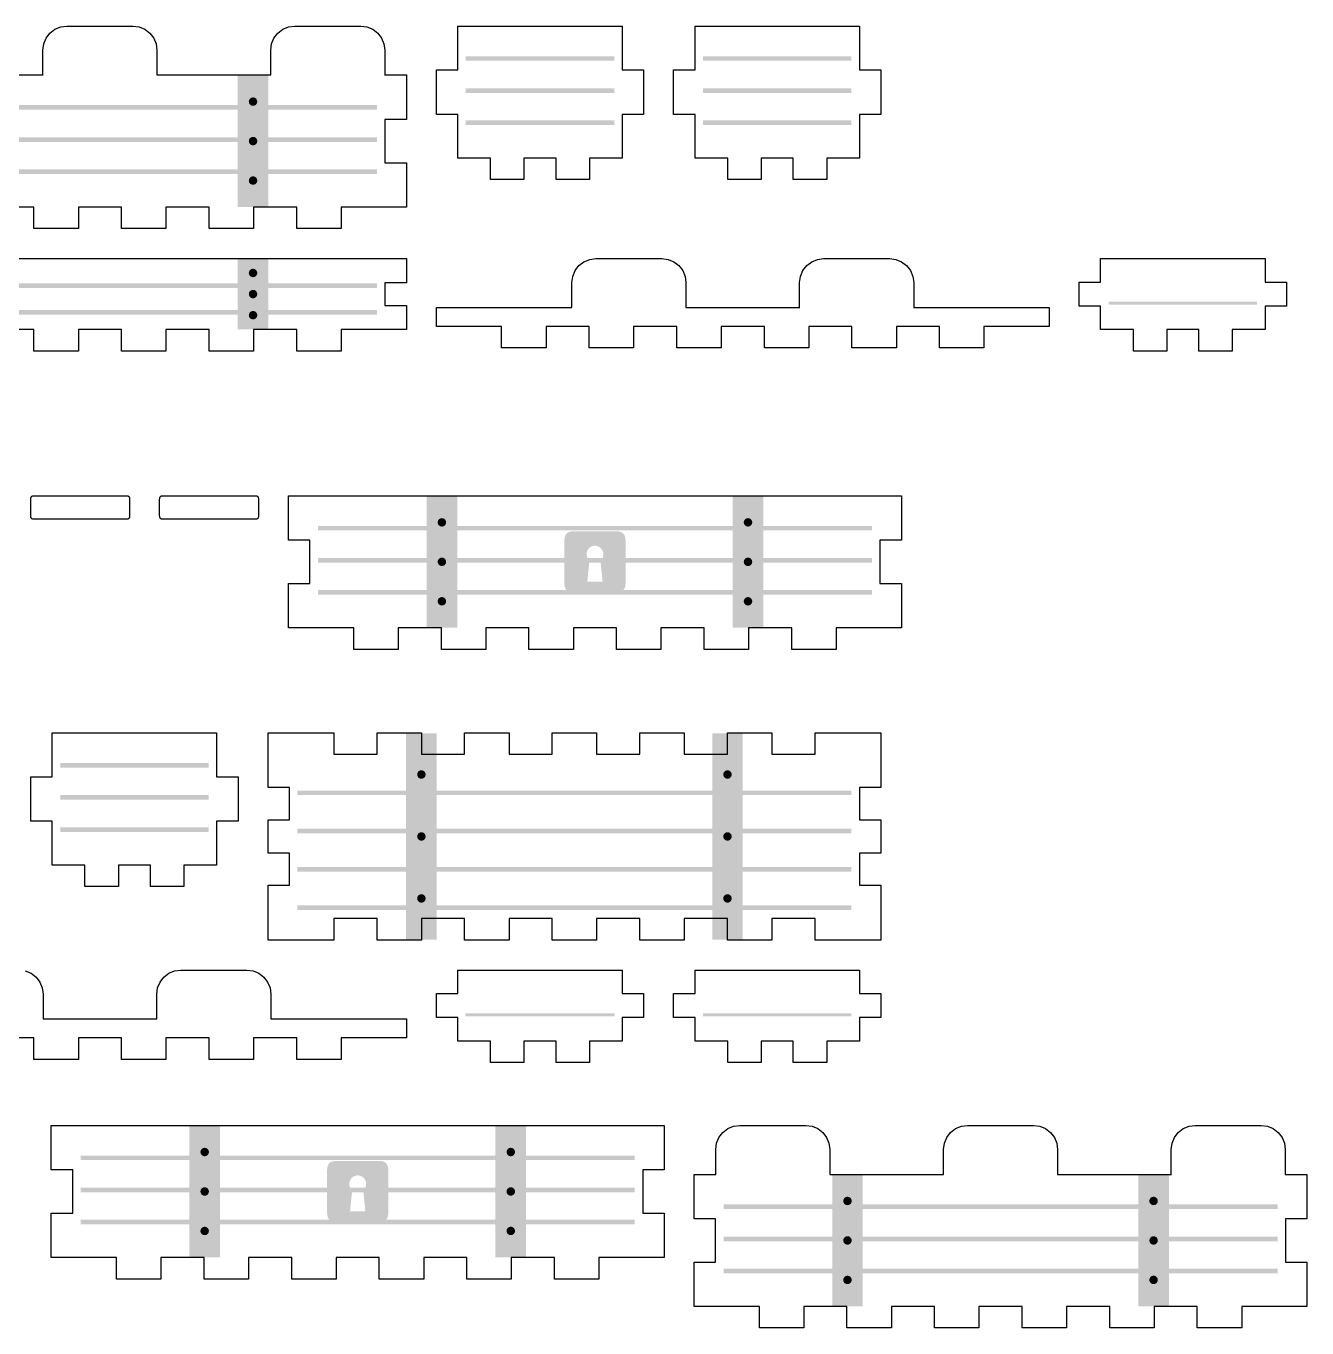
# Model space of a CAD drawing. Header units: millimetres. Extents: x 4 to 286, y 4 to 329.
# Drawn here: x 118.3 to 285.7, y 159 to 329.1 of the extents above; entities that cross this region are included whole.
import ezdxf

# ---------------------------------------------------------------- set-up
doc = ezdxf.new("R2010")
doc.units = ezdxf.units.MM
doc.layers.add('CUT', color=1, linetype='Continuous')
doc.layers.add('RASTER', color=7, linetype='Continuous')

msp = doc.modelspace()

# ---------------------------------------------------------------- hatches: boundary and pattern name
at = {"layer": 'RASTER'}
for points in [[(175.8, 325.21), (195.2, 325.21), (195.2, 324.61), (175.8, 324.61)], [(206.8, 325.21), (226.2, 325.21), (226.2, 324.61), (206.8, 324.61)], [(146, 322.71), (150, 322.71), (150, 305.51), (146, 305.51)], [(175.8, 321.01), (195.2, 321.01), (195.2, 320.41), (175.8, 320.41)], [(206.8, 321.01), (226.2, 321.01), (226.2, 320.41), (206.8, 320.41)], [(91.8, 318.81), (164.2, 318.81), (164.2, 318.21), (91.8, 318.21)], [(148.55, 319.27), (148.545, 319.198), (148.531, 319.128), (148.508, 319.06), (148.476, 318.995), (148.436, 318.935), (148.389, 318.881), (148.335, 318.834), (148.275, 318.794), (148.21, 318.762), (148.142, 318.739), (148.072, 318.725), (148, 318.72), (147.928, 318.725), (147.858, 318.739), (147.79, 318.762), (147.725, 318.794), (147.665, 318.834), (147.611, 318.881), (147.564, 318.935), (147.524, 318.995), (147.492, 319.06), (147.469, 319.128), (147.455, 319.198), (147.45, 319.27), (147.455, 319.342), (147.469, 319.412), (147.492, 319.48), (147.524, 319.545), (147.564, 319.605), (147.611, 319.659), (147.665, 319.706), (147.725, 319.746), (147.79, 319.778), (147.858, 319.801), (147.928, 319.815), (148, 319.82), (148.072, 319.815), (148.142, 319.801), (148.21, 319.778), (148.275, 319.746), (148.335, 319.706), (148.389, 319.659), (148.436, 319.605), (148.476, 319.545), (148.508, 319.48), (148.531, 319.412), (148.545, 319.342)], [(175.8, 316.81), (195.2, 316.81), (195.2, 316.21), (175.8, 316.21)], [(206.8, 316.81), (226.2, 316.81), (226.2, 316.21), (206.8, 316.21)], [(91.8, 314.61), (164.2, 314.61), (164.2, 314.01), (91.8, 314.01)], [(148.55, 314.11), (148.545, 314.038), (148.531, 313.968), (148.508, 313.9), (148.476, 313.835), (148.436, 313.775), (148.389, 313.721), (148.335, 313.674), (148.275, 313.634), (148.21, 313.602), (148.142, 313.579), (148.072, 313.565), (148, 313.56), (147.928, 313.565), (147.858, 313.579), (147.79, 313.602), (147.725, 313.634), (147.665, 313.674), (147.611, 313.721), (147.564, 313.775), (147.524, 313.835), (147.492, 313.9), (147.469, 313.968), (147.455, 314.038), (147.45, 314.11), (147.455, 314.182), (147.469, 314.252), (147.492, 314.32), (147.524, 314.385), (147.564, 314.445), (147.611, 314.499), (147.665, 314.546), (147.725, 314.586), (147.79, 314.618), (147.858, 314.641), (147.928, 314.655), (148, 314.66), (148.072, 314.655), (148.142, 314.641), (148.21, 314.618), (148.275, 314.586), (148.335, 314.546), (148.389, 314.499), (148.436, 314.445), (148.476, 314.385), (148.508, 314.32), (148.531, 314.252), (148.545, 314.182)], [(91.8, 310.41), (164.2, 310.41), (164.2, 309.81), (91.8, 309.81)], [(148.55, 308.95), (148.545, 308.878), (148.531, 308.808), (148.508, 308.74), (148.476, 308.675), (148.436, 308.615), (148.389, 308.561), (148.335, 308.514), (148.275, 308.474), (148.21, 308.442), (148.142, 308.419), (148.072, 308.405), (148, 308.4), (147.928, 308.405), (147.858, 308.419), (147.79, 308.442), (147.725, 308.474), (147.665, 308.514), (147.611, 308.561), (147.564, 308.615), (147.524, 308.675), (147.492, 308.74), (147.469, 308.808), (147.455, 308.878), (147.45, 308.95), (147.455, 309.022), (147.469, 309.092), (147.492, 309.16), (147.524, 309.225), (147.564, 309.285), (147.611, 309.339), (147.665, 309.386), (147.725, 309.426), (147.79, 309.458), (147.858, 309.481), (147.928, 309.495), (148, 309.5), (148.072, 309.495), (148.142, 309.481), (148.21, 309.458), (148.275, 309.426), (148.335, 309.386), (148.389, 309.339), (148.436, 309.285), (148.476, 309.225), (148.508, 309.16), (148.531, 309.092), (148.545, 309.022)], [(146, 298.71), (150, 298.71), (150, 289.51), (146, 289.51)], [(148.55, 296.87), (148.545, 296.798), (148.531, 296.728), (148.508, 296.66), (148.476, 296.595), (148.436, 296.535), (148.389, 296.481), (148.335, 296.434), (148.275, 296.394), (148.21, 296.362), (148.142, 296.339), (148.072, 296.325), (148, 296.32), (147.928, 296.325), (147.858, 296.339), (147.79, 296.362), (147.725, 296.394), (147.665, 296.434), (147.611, 296.481), (147.564, 296.535), (147.524, 296.595), (147.492, 296.66), (147.469, 296.728), (147.455, 296.798), (147.45, 296.87), (147.455, 296.942), (147.469, 297.012), (147.492, 297.08), (147.524, 297.145), (147.564, 297.205), (147.611, 297.259), (147.665, 297.306), (147.725, 297.346), (147.79, 297.378), (147.858, 297.401), (147.928, 297.415), (148, 297.42), (148.072, 297.415), (148.142, 297.401), (148.21, 297.378), (148.275, 297.346), (148.335, 297.306), (148.389, 297.259), (148.436, 297.205), (148.476, 297.145), (148.508, 297.08), (148.531, 297.012), (148.545, 296.942)], [(91.8, 295.51), (164.2, 295.51), (164.2, 294.91), (91.8, 294.91)], [(148.55, 294.11), (148.545, 294.038), (148.531, 293.968), (148.508, 293.9), (148.476, 293.835), (148.436, 293.775), (148.389, 293.721), (148.335, 293.674), (148.275, 293.634), (148.21, 293.602), (148.142, 293.579), (148.072, 293.565), (148, 293.56), (147.928, 293.565), (147.858, 293.579), (147.79, 293.602), (147.725, 293.634), (147.665, 293.674), (147.611, 293.721), (147.564, 293.775), (147.524, 293.835), (147.492, 293.9), (147.469, 293.968), (147.455, 294.038), (147.45, 294.11), (147.455, 294.182), (147.469, 294.252), (147.492, 294.32), (147.524, 294.385), (147.564, 294.445), (147.611, 294.499), (147.665, 294.546), (147.725, 294.586), (147.79, 294.618), (147.858, 294.641), (147.928, 294.655), (148, 294.66), (148.072, 294.655), (148.142, 294.641), (148.21, 294.618), (148.275, 294.586), (148.335, 294.546), (148.389, 294.499), (148.436, 294.445), (148.476, 294.385), (148.508, 294.32), (148.531, 294.252), (148.545, 294.182)], [(259.8, 293.11), (279.2, 293.11), (279.2, 292.71), (259.8, 292.71)], [(91.8, 292.01), (164.2, 292.01), (164.2, 291.41), (91.8, 291.41)], [(148.55, 291.35), (148.545, 291.278), (148.531, 291.208), (148.508, 291.14), (148.476, 291.075), (148.436, 291.015), (148.389, 290.961), (148.335, 290.914), (148.275, 290.874), (148.21, 290.842), (148.142, 290.819), (148.072, 290.805), (148, 290.8), (147.928, 290.805), (147.858, 290.819), (147.79, 290.842), (147.725, 290.874), (147.665, 290.914), (147.611, 290.961), (147.564, 291.015), (147.524, 291.075), (147.492, 291.14), (147.469, 291.208), (147.455, 291.278), (147.45, 291.35), (147.455, 291.422), (147.469, 291.492), (147.492, 291.56), (147.524, 291.625), (147.564, 291.685), (147.611, 291.739), (147.665, 291.786), (147.725, 291.826), (147.79, 291.858), (147.858, 291.881), (147.928, 291.895), (148, 291.9), (148.072, 291.895), (148.142, 291.881), (148.21, 291.858), (148.275, 291.826), (148.335, 291.786), (148.389, 291.739), (148.436, 291.685), (148.476, 291.625), (148.508, 291.56), (148.531, 291.492), (148.545, 291.422)], [(170.68, 267.71), (174.68, 267.71), (174.68, 250.51), (170.68, 250.51)], [(210.68, 267.71), (214.68, 267.71), (214.68, 250.51), (210.68, 250.51)], [(156.48, 263.81), (228.88, 263.81), (228.88, 263.21), (156.48, 263.21)], [(173.23, 264.27), (173.225, 264.198), (173.211, 264.128), (173.188, 264.06), (173.156, 263.995), (173.116, 263.935), (173.069, 263.881), (173.015, 263.834), (172.955, 263.794), (172.89, 263.762), (172.822, 263.739), (172.752, 263.725), (172.68, 263.72), (172.608, 263.725), (172.538, 263.739), (172.47, 263.762), (172.405, 263.794), (172.345, 263.834), (172.291, 263.881), (172.244, 263.935), (172.204, 263.995), (172.172, 264.06), (172.149, 264.128), (172.135, 264.198), (172.13, 264.27), (172.135, 264.342), (172.149, 264.412), (172.172, 264.48), (172.204, 264.545), (172.244, 264.605), (172.291, 264.659), (172.345, 264.706), (172.405, 264.746), (172.47, 264.778), (172.538, 264.801), (172.608, 264.815), (172.68, 264.82), (172.752, 264.815), (172.822, 264.801), (172.89, 264.778), (172.955, 264.746), (173.015, 264.706), (173.069, 264.659), (173.116, 264.605), (173.156, 264.545), (173.188, 264.48), (173.211, 264.412), (173.225, 264.342)], [(213.23, 264.27), (213.225, 264.198), (213.211, 264.128), (213.188, 264.06), (213.156, 263.995), (213.116, 263.935), (213.069, 263.881), (213.015, 263.834), (212.955, 263.794), (212.89, 263.762), (212.822, 263.739), (212.752, 263.725), (212.68, 263.72), (212.608, 263.725), (212.538, 263.739), (212.47, 263.762), (212.405, 263.794), (212.345, 263.834), (212.291, 263.881), (212.244, 263.935), (212.204, 263.995), (212.172, 264.06), (212.149, 264.128), (212.135, 264.198), (212.13, 264.27), (212.135, 264.342), (212.149, 264.412), (212.172, 264.48), (212.204, 264.545), (212.244, 264.605), (212.291, 264.659), (212.345, 264.706), (212.405, 264.746), (212.47, 264.778), (212.538, 264.801), (212.608, 264.815), (212.68, 264.82), (212.752, 264.815), (212.822, 264.801), (212.89, 264.778), (212.955, 264.746), (213.015, 264.706), (213.069, 264.659), (213.116, 264.605), (213.156, 264.545), (213.188, 264.48), (213.211, 264.412), (213.225, 264.342)], [(156.48, 259.61), (228.88, 259.61), (228.88, 259.01), (156.48, 259.01)], [(173.23, 259.11), (173.225, 259.038), (173.211, 258.968), (173.188, 258.9), (173.156, 258.835), (173.116, 258.775), (173.069, 258.721), (173.015, 258.674), (172.955, 258.634), (172.89, 258.602), (172.822, 258.579), (172.752, 258.565), (172.68, 258.56), (172.608, 258.565), (172.538, 258.579), (172.47, 258.602), (172.405, 258.634), (172.345, 258.674), (172.291, 258.721), (172.244, 258.775), (172.204, 258.835), (172.172, 258.9), (172.149, 258.968), (172.135, 259.038), (172.13, 259.11), (172.135, 259.182), (172.149, 259.252), (172.172, 259.32), (172.204, 259.385), (172.244, 259.445), (172.291, 259.499), (172.345, 259.546), (172.405, 259.586), (172.47, 259.618), (172.538, 259.641), (172.608, 259.655), (172.68, 259.66), (172.752, 259.655), (172.822, 259.641), (172.89, 259.618), (172.955, 259.586), (173.015, 259.546), (173.069, 259.499), (173.116, 259.445), (173.156, 259.385), (173.188, 259.32), (173.211, 259.252), (173.225, 259.182)], [(213.23, 259.11), (213.225, 259.038), (213.211, 258.968), (213.188, 258.9), (213.156, 258.835), (213.116, 258.775), (213.069, 258.721), (213.015, 258.674), (212.955, 258.634), (212.89, 258.602), (212.822, 258.579), (212.752, 258.565), (212.68, 258.56), (212.608, 258.565), (212.538, 258.579), (212.47, 258.602), (212.405, 258.634), (212.345, 258.674), (212.291, 258.721), (212.244, 258.775), (212.204, 258.835), (212.172, 258.9), (212.149, 258.968), (212.135, 259.038), (212.13, 259.11), (212.135, 259.182), (212.149, 259.252), (212.172, 259.32), (212.204, 259.385), (212.244, 259.445), (212.291, 259.499), (212.345, 259.546), (212.405, 259.586), (212.47, 259.618), (212.538, 259.641), (212.608, 259.655), (212.68, 259.66), (212.752, 259.655), (212.822, 259.641), (212.89, 259.618), (212.955, 259.586), (213.015, 259.546), (213.069, 259.499), (213.116, 259.445), (213.156, 259.385), (213.188, 259.32), (213.211, 259.252), (213.225, 259.182)], [(156.48, 255.41), (228.88, 255.41), (228.88, 254.81), (156.48, 254.81)], [(173.23, 253.95), (173.225, 253.878), (173.211, 253.808), (173.188, 253.74), (173.156, 253.675), (173.116, 253.615), (173.069, 253.561), (173.015, 253.514), (172.955, 253.474), (172.89, 253.442), (172.822, 253.419), (172.752, 253.405), (172.68, 253.4), (172.608, 253.405), (172.538, 253.419), (172.47, 253.442), (172.405, 253.474), (172.345, 253.514), (172.291, 253.561), (172.244, 253.615), (172.204, 253.675), (172.172, 253.74), (172.149, 253.808), (172.135, 253.878), (172.13, 253.95), (172.135, 254.022), (172.149, 254.092), (172.172, 254.16), (172.204, 254.225), (172.244, 254.285), (172.291, 254.339), (172.345, 254.386), (172.405, 254.426), (172.47, 254.458), (172.538, 254.481), (172.608, 254.495), (172.68, 254.5), (172.752, 254.495), (172.822, 254.481), (172.89, 254.458), (172.955, 254.426), (173.015, 254.386), (173.069, 254.339), (173.116, 254.285), (173.156, 254.225), (173.188, 254.16), (173.211, 254.092), (173.225, 254.022)], [(213.23, 253.95), (213.225, 253.878), (213.211, 253.808), (213.188, 253.74), (213.156, 253.675), (213.116, 253.615), (213.069, 253.561), (213.015, 253.514), (212.955, 253.474), (212.89, 253.442), (212.822, 253.419), (212.752, 253.405), (212.68, 253.4), (212.608, 253.405), (212.538, 253.419), (212.47, 253.442), (212.405, 253.474), (212.345, 253.514), (212.291, 253.561), (212.244, 253.615), (212.204, 253.675), (212.172, 253.74), (212.149, 253.808), (212.135, 253.878), (212.13, 253.95), (212.135, 254.022), (212.149, 254.092), (212.172, 254.16), (212.204, 254.225), (212.244, 254.285), (212.291, 254.339), (212.345, 254.386), (212.405, 254.426), (212.47, 254.458), (212.538, 254.481), (212.608, 254.495), (212.68, 254.5), (212.752, 254.495), (212.822, 254.481), (212.89, 254.458), (212.955, 254.426), (213.015, 254.386), (213.069, 254.339), (213.116, 254.285), (213.156, 254.225), (213.188, 254.16), (213.211, 254.092), (213.225, 254.022)], [(168, 236.71), (172, 236.71), (172, 209.71), (168, 209.71)], [(208, 236.71), (212, 236.71), (212, 209.71), (208, 209.71)], [(122.8, 232.81), (142.2, 232.81), (142.2, 232.21), (122.8, 232.21)], [(170.55, 231.31), (170.545, 231.238), (170.531, 231.168), (170.508, 231.1), (170.476, 231.035), (170.436, 230.975), (170.389, 230.921), (170.335, 230.874), (170.275, 230.834), (170.21, 230.802), (170.142, 230.779), (170.072, 230.765), (170, 230.76), (169.928, 230.765), (169.858, 230.779), (169.79, 230.802), (169.725, 230.834), (169.665, 230.874), (169.611, 230.921), (169.564, 230.975), (169.524, 231.035), (169.492, 231.1), (169.469, 231.168), (169.455, 231.238), (169.45, 231.31), (169.455, 231.382), (169.469, 231.452), (169.492, 231.52), (169.524, 231.585), (169.564, 231.645), (169.611, 231.699), (169.665, 231.746), (169.725, 231.786), (169.79, 231.818), (169.858, 231.841), (169.928, 231.855), (170, 231.86), (170.072, 231.855), (170.142, 231.841), (170.21, 231.818), (170.275, 231.786), (170.335, 231.746), (170.389, 231.699), (170.436, 231.645), (170.476, 231.585), (170.508, 231.52), (170.531, 231.452), (170.545, 231.382)], [(210.55, 231.31), (210.545, 231.238), (210.531, 231.168), (210.508, 231.1), (210.476, 231.035), (210.436, 230.975), (210.389, 230.921), (210.335, 230.874), (210.275, 230.834), (210.21, 230.802), (210.142, 230.779), (210.072, 230.765), (210, 230.76), (209.928, 230.765), (209.858, 230.779), (209.79, 230.802), (209.725, 230.834), (209.665, 230.874), (209.611, 230.921), (209.564, 230.975), (209.524, 231.035), (209.492, 231.1), (209.469, 231.168), (209.455, 231.238), (209.45, 231.31), (209.455, 231.382), (209.469, 231.452), (209.492, 231.52), (209.524, 231.585), (209.564, 231.645), (209.611, 231.699), (209.665, 231.746), (209.725, 231.786), (209.79, 231.818), (209.858, 231.841), (209.928, 231.855), (210, 231.86), (210.072, 231.855), (210.142, 231.841), (210.21, 231.818), (210.275, 231.786), (210.335, 231.746), (210.389, 231.699), (210.436, 231.645), (210.476, 231.585), (210.508, 231.52), (210.531, 231.452), (210.545, 231.382)], [(122.8, 228.61), (142.2, 228.61), (142.2, 228.01), (122.8, 228.01)], [(153.8, 229.21), (226.2, 229.21), (226.2, 228.61), (153.8, 228.61)], [(122.8, 224.41), (142.2, 224.41), (142.2, 223.81), (122.8, 223.81)], [(153.8, 224.21), (226.2, 224.21), (226.2, 223.61), (153.8, 223.61)], [(170.55, 223.21), (170.545, 223.138), (170.531, 223.068), (170.508, 223), (170.476, 222.935), (170.436, 222.875), (170.389, 222.821), (170.335, 222.774), (170.275, 222.734), (170.21, 222.702), (170.142, 222.679), (170.072, 222.665), (170, 222.66), (169.928, 222.665), (169.858, 222.679), (169.79, 222.702), (169.725, 222.734), (169.665, 222.774), (169.611, 222.821), (169.564, 222.875), (169.524, 222.935), (169.492, 223), (169.469, 223.068), (169.455, 223.138), (169.45, 223.21), (169.455, 223.282), (169.469, 223.352), (169.492, 223.42), (169.524, 223.485), (169.564, 223.545), (169.611, 223.599), (169.665, 223.646), (169.725, 223.686), (169.79, 223.718), (169.858, 223.741), (169.928, 223.755), (170, 223.76), (170.072, 223.755), (170.142, 223.741), (170.21, 223.718), (170.275, 223.686), (170.335, 223.646), (170.389, 223.599), (170.436, 223.545), (170.476, 223.485), (170.508, 223.42), (170.531, 223.352), (170.545, 223.282)], [(210.55, 223.21), (210.545, 223.138), (210.531, 223.068), (210.508, 223), (210.476, 222.935), (210.436, 222.875), (210.389, 222.821), (210.335, 222.774), (210.275, 222.734), (210.21, 222.702), (210.142, 222.679), (210.072, 222.665), (210, 222.66), (209.928, 222.665), (209.858, 222.679), (209.79, 222.702), (209.725, 222.734), (209.665, 222.774), (209.611, 222.821), (209.564, 222.875), (209.524, 222.935), (209.492, 223), (209.469, 223.068), (209.455, 223.138), (209.45, 223.21), (209.455, 223.282), (209.469, 223.352), (209.492, 223.42), (209.524, 223.485), (209.564, 223.545), (209.611, 223.599), (209.665, 223.646), (209.725, 223.686), (209.79, 223.718), (209.858, 223.741), (209.928, 223.755), (210, 223.76), (210.072, 223.755), (210.142, 223.741), (210.21, 223.718), (210.275, 223.686), (210.335, 223.646), (210.389, 223.599), (210.436, 223.545), (210.476, 223.485), (210.508, 223.42), (210.531, 223.352), (210.545, 223.282)], [(153.8, 219.21), (226.2, 219.21), (226.2, 218.61), (153.8, 218.61)], [(170.55, 215.11), (170.545, 215.038), (170.531, 214.968), (170.508, 214.9), (170.476, 214.835), (170.436, 214.775), (170.389, 214.721), (170.335, 214.674), (170.275, 214.634), (170.21, 214.602), (170.142, 214.579), (170.072, 214.565), (170, 214.56), (169.928, 214.565), (169.858, 214.579), (169.79, 214.602), (169.725, 214.634), (169.665, 214.674), (169.611, 214.721), (169.564, 214.775), (169.524, 214.835), (169.492, 214.9), (169.469, 214.968), (169.455, 215.038), (169.45, 215.11), (169.455, 215.182), (169.469, 215.252), (169.492, 215.32), (169.524, 215.385), (169.564, 215.445), (169.611, 215.499), (169.665, 215.546), (169.725, 215.586), (169.79, 215.618), (169.858, 215.641), (169.928, 215.655), (170, 215.66), (170.072, 215.655), (170.142, 215.641), (170.21, 215.618), (170.275, 215.586), (170.335, 215.546), (170.389, 215.499), (170.436, 215.445), (170.476, 215.385), (170.508, 215.32), (170.531, 215.252), (170.545, 215.182)], [(210.55, 215.11), (210.545, 215.038), (210.531, 214.968), (210.508, 214.9), (210.476, 214.835), (210.436, 214.775), (210.389, 214.721), (210.335, 214.674), (210.275, 214.634), (210.21, 214.602), (210.142, 214.579), (210.072, 214.565), (210, 214.56), (209.928, 214.565), (209.858, 214.579), (209.79, 214.602), (209.725, 214.634), (209.665, 214.674), (209.611, 214.721), (209.564, 214.775), (209.524, 214.835), (209.492, 214.9), (209.469, 214.968), (209.455, 215.038), (209.45, 215.11), (209.455, 215.182), (209.469, 215.252), (209.492, 215.32), (209.524, 215.385), (209.564, 215.445), (209.611, 215.499), (209.665, 215.546), (209.725, 215.586), (209.79, 215.618), (209.858, 215.641), (209.928, 215.655), (210, 215.66), (210.072, 215.655), (210.142, 215.641), (210.21, 215.618), (210.275, 215.586), (210.335, 215.546), (210.389, 215.499), (210.436, 215.445), (210.476, 215.385), (210.508, 215.32), (210.531, 215.252), (210.545, 215.182)], [(153.8, 214.21), (226.2, 214.21), (226.2, 213.61), (153.8, 213.61)], [(175.8, 200.11), (195.2, 200.11), (195.2, 199.71), (175.8, 199.71)], [(206.8, 200.11), (226.2, 200.11), (226.2, 199.71), (206.8, 199.71)], [(139.68, 185.4), (143.68, 185.4), (143.68, 168.2), (139.68, 168.2)], [(179.68, 185.4), (183.68, 185.4), (183.68, 168.2), (179.68, 168.2)], [(142.23, 181.96), (142.225, 181.888), (142.211, 181.818), (142.188, 181.75), (142.156, 181.685), (142.116, 181.625), (142.069, 181.571), (142.015, 181.524), (141.955, 181.484), (141.89, 181.452), (141.822, 181.429), (141.752, 181.415), (141.68, 181.41), (141.608, 181.415), (141.538, 181.429), (141.47, 181.452), (141.405, 181.484), (141.345, 181.524), (141.291, 181.571), (141.244, 181.625), (141.204, 181.685), (141.172, 181.75), (141.149, 181.818), (141.135, 181.888), (141.13, 181.96), (141.135, 182.032), (141.149, 182.102), (141.172, 182.17), (141.204, 182.235), (141.244, 182.295), (141.291, 182.349), (141.345, 182.396), (141.405, 182.436), (141.47, 182.468), (141.538, 182.491), (141.608, 182.505), (141.68, 182.51), (141.752, 182.505), (141.822, 182.491), (141.89, 182.468), (141.955, 182.436), (142.015, 182.396), (142.069, 182.349), (142.116, 182.295), (142.156, 182.235), (142.188, 182.17), (142.211, 182.102), (142.225, 182.032)], [(182.23, 181.96), (182.225, 181.888), (182.211, 181.818), (182.188, 181.75), (182.156, 181.685), (182.116, 181.625), (182.069, 181.571), (182.015, 181.524), (181.955, 181.484), (181.89, 181.452), (181.822, 181.429), (181.752, 181.415), (181.68, 181.41), (181.608, 181.415), (181.538, 181.429), (181.47, 181.452), (181.405, 181.484), (181.345, 181.524), (181.291, 181.571), (181.244, 181.625), (181.204, 181.685), (181.172, 181.75), (181.149, 181.818), (181.135, 181.888), (181.13, 181.96), (181.135, 182.032), (181.149, 182.102), (181.172, 182.17), (181.204, 182.235), (181.244, 182.295), (181.291, 182.349), (181.345, 182.396), (181.405, 182.436), (181.47, 182.468), (181.538, 182.491), (181.608, 182.505), (181.68, 182.51), (181.752, 182.505), (181.822, 182.491), (181.89, 182.468), (181.955, 182.436), (182.015, 182.396), (182.069, 182.349), (182.116, 182.295), (182.156, 182.235), (182.188, 182.17), (182.211, 182.102), (182.225, 182.032)], [(125.48, 181.5), (197.88, 181.5), (197.88, 180.9), (125.48, 180.9)], [(223.68, 179), (227.68, 179), (227.68, 161.8), (223.68, 161.8)], [(263.68, 179), (267.68, 179), (267.68, 161.8), (263.68, 161.8)], [(125.48, 177.3), (197.88, 177.3), (197.88, 176.7), (125.48, 176.7)], [(142.23, 176.8), (142.225, 176.728), (142.211, 176.658), (142.188, 176.59), (142.156, 176.525), (142.116, 176.465), (142.069, 176.411), (142.015, 176.364), (141.955, 176.324), (141.89, 176.292), (141.822, 176.269), (141.752, 176.255), (141.68, 176.25), (141.608, 176.255), (141.538, 176.269), (141.47, 176.292), (141.405, 176.324), (141.345, 176.364), (141.291, 176.411), (141.244, 176.465), (141.204, 176.525), (141.172, 176.59), (141.149, 176.658), (141.135, 176.728), (141.13, 176.8), (141.135, 176.872), (141.149, 176.942), (141.172, 177.01), (141.204, 177.075), (141.244, 177.135), (141.291, 177.189), (141.345, 177.236), (141.405, 177.276), (141.47, 177.308), (141.538, 177.331), (141.608, 177.345), (141.68, 177.35), (141.752, 177.345), (141.822, 177.331), (141.89, 177.308), (141.955, 177.276), (142.015, 177.236), (142.069, 177.189), (142.116, 177.135), (142.156, 177.075), (142.188, 177.01), (142.211, 176.942), (142.225, 176.872)], [(182.23, 176.8), (182.225, 176.728), (182.211, 176.658), (182.188, 176.59), (182.156, 176.525), (182.116, 176.465), (182.069, 176.411), (182.015, 176.364), (181.955, 176.324), (181.89, 176.292), (181.822, 176.269), (181.752, 176.255), (181.68, 176.25), (181.608, 176.255), (181.538, 176.269), (181.47, 176.292), (181.405, 176.324), (181.345, 176.364), (181.291, 176.411), (181.244, 176.465), (181.204, 176.525), (181.172, 176.59), (181.149, 176.658), (181.135, 176.728), (181.13, 176.8), (181.135, 176.872), (181.149, 176.942), (181.172, 177.01), (181.204, 177.075), (181.244, 177.135), (181.291, 177.189), (181.345, 177.236), (181.405, 177.276), (181.47, 177.308), (181.538, 177.331), (181.608, 177.345), (181.68, 177.35), (181.752, 177.345), (181.822, 177.331), (181.89, 177.308), (181.955, 177.276), (182.015, 177.236), (182.069, 177.189), (182.116, 177.135), (182.156, 177.075), (182.188, 177.01), (182.211, 176.942), (182.225, 176.872)], [(226.23, 175.56), (226.225, 175.488), (226.211, 175.418), (226.188, 175.35), (226.156, 175.285), (226.116, 175.225), (226.069, 175.171), (226.015, 175.124), (225.955, 175.084), (225.89, 175.052), (225.822, 175.029), (225.752, 175.015), (225.68, 175.01), (225.608, 175.015), (225.538, 175.029), (225.47, 175.052), (225.405, 175.084), (225.345, 175.124), (225.291, 175.171), (225.244, 175.225), (225.204, 175.285), (225.172, 175.35), (225.149, 175.418), (225.135, 175.488), (225.13, 175.56), (225.135, 175.632), (225.149, 175.702), (225.172, 175.77), (225.204, 175.835), (225.244, 175.895), (225.291, 175.949), (225.345, 175.996), (225.405, 176.036), (225.47, 176.068), (225.538, 176.091), (225.608, 176.105), (225.68, 176.11), (225.752, 176.105), (225.822, 176.091), (225.89, 176.068), (225.955, 176.036), (226.015, 175.996), (226.069, 175.949), (226.116, 175.895), (226.156, 175.835), (226.188, 175.77), (226.211, 175.702), (226.225, 175.632)], [(266.23, 175.56), (266.225, 175.488), (266.211, 175.418), (266.188, 175.35), (266.156, 175.285), (266.116, 175.225), (266.069, 175.171), (266.015, 175.124), (265.955, 175.084), (265.89, 175.052), (265.822, 175.029), (265.752, 175.015), (265.68, 175.01), (265.608, 175.015), (265.538, 175.029), (265.47, 175.052), (265.405, 175.084), (265.345, 175.124), (265.291, 175.171), (265.244, 175.225), (265.204, 175.285), (265.172, 175.35), (265.149, 175.418), (265.135, 175.488), (265.13, 175.56), (265.135, 175.632), (265.149, 175.702), (265.172, 175.77), (265.204, 175.835), (265.244, 175.895), (265.291, 175.949), (265.345, 175.996), (265.405, 176.036), (265.47, 176.068), (265.538, 176.091), (265.608, 176.105), (265.68, 176.11), (265.752, 176.105), (265.822, 176.091), (265.89, 176.068), (265.955, 176.036), (266.015, 175.996), (266.069, 175.949), (266.116, 175.895), (266.156, 175.835), (266.188, 175.77), (266.211, 175.702), (266.225, 175.632)], [(209.48, 175.1), (281.88, 175.1), (281.88, 174.5), (209.48, 174.5)], [(125.48, 173.1), (197.88, 173.1), (197.88, 172.5), (125.48, 172.5)], [(142.23, 171.64), (142.225, 171.568), (142.211, 171.498), (142.188, 171.43), (142.156, 171.365), (142.116, 171.305), (142.069, 171.251), (142.015, 171.204), (141.955, 171.164), (141.89, 171.132), (141.822, 171.109), (141.752, 171.095), (141.68, 171.09), (141.608, 171.095), (141.538, 171.109), (141.47, 171.132), (141.405, 171.164), (141.345, 171.204), (141.291, 171.251), (141.244, 171.305), (141.204, 171.365), (141.172, 171.43), (141.149, 171.498), (141.135, 171.568), (141.13, 171.64), (141.135, 171.712), (141.149, 171.782), (141.172, 171.85), (141.204, 171.915), (141.244, 171.975), (141.291, 172.029), (141.345, 172.076), (141.405, 172.116), (141.47, 172.148), (141.538, 172.171), (141.608, 172.185), (141.68, 172.19), (141.752, 172.185), (141.822, 172.171), (141.89, 172.148), (141.955, 172.116), (142.015, 172.076), (142.069, 172.029), (142.116, 171.975), (142.156, 171.915), (142.188, 171.85), (142.211, 171.782), (142.225, 171.712)], [(182.23, 171.64), (182.225, 171.568), (182.211, 171.498), (182.188, 171.43), (182.156, 171.365), (182.116, 171.305), (182.069, 171.251), (182.015, 171.204), (181.955, 171.164), (181.89, 171.132), (181.822, 171.109), (181.752, 171.095), (181.68, 171.09), (181.608, 171.095), (181.538, 171.109), (181.47, 171.132), (181.405, 171.164), (181.345, 171.204), (181.291, 171.251), (181.244, 171.305), (181.204, 171.365), (181.172, 171.43), (181.149, 171.498), (181.135, 171.568), (181.13, 171.64), (181.135, 171.712), (181.149, 171.782), (181.172, 171.85), (181.204, 171.915), (181.244, 171.975), (181.291, 172.029), (181.345, 172.076), (181.405, 172.116), (181.47, 172.148), (181.538, 172.171), (181.608, 172.185), (181.68, 172.19), (181.752, 172.185), (181.822, 172.171), (181.89, 172.148), (181.955, 172.116), (182.015, 172.076), (182.069, 172.029), (182.116, 171.975), (182.156, 171.915), (182.188, 171.85), (182.211, 171.782), (182.225, 171.712)], [(209.48, 170.9), (281.88, 170.9), (281.88, 170.3), (209.48, 170.3)], [(226.23, 170.4), (226.225, 170.328), (226.211, 170.258), (226.188, 170.19), (226.156, 170.125), (226.116, 170.065), (226.069, 170.011), (226.015, 169.964), (225.955, 169.924), (225.89, 169.892), (225.822, 169.869), (225.752, 169.855), (225.68, 169.85), (225.608, 169.855), (225.538, 169.869), (225.47, 169.892), (225.405, 169.924), (225.345, 169.964), (225.291, 170.011), (225.244, 170.065), (225.204, 170.125), (225.172, 170.19), (225.149, 170.258), (225.135, 170.328), (225.13, 170.4), (225.135, 170.472), (225.149, 170.542), (225.172, 170.61), (225.204, 170.675), (225.244, 170.735), (225.291, 170.789), (225.345, 170.836), (225.405, 170.876), (225.47, 170.908), (225.538, 170.931), (225.608, 170.945), (225.68, 170.95), (225.752, 170.945), (225.822, 170.931), (225.89, 170.908), (225.955, 170.876), (226.015, 170.836), (226.069, 170.789), (226.116, 170.735), (226.156, 170.675), (226.188, 170.61), (226.211, 170.542), (226.225, 170.472)], [(266.23, 170.4), (266.225, 170.328), (266.211, 170.258), (266.188, 170.19), (266.156, 170.125), (266.116, 170.065), (266.069, 170.011), (266.015, 169.964), (265.955, 169.924), (265.89, 169.892), (265.822, 169.869), (265.752, 169.855), (265.68, 169.85), (265.608, 169.855), (265.538, 169.869), (265.47, 169.892), (265.405, 169.924), (265.345, 169.964), (265.291, 170.011), (265.244, 170.065), (265.204, 170.125), (265.172, 170.19), (265.149, 170.258), (265.135, 170.328), (265.13, 170.4), (265.135, 170.472), (265.149, 170.542), (265.172, 170.61), (265.204, 170.675), (265.244, 170.735), (265.291, 170.789), (265.345, 170.836), (265.405, 170.876), (265.47, 170.908), (265.538, 170.931), (265.608, 170.945), (265.68, 170.95), (265.752, 170.945), (265.822, 170.931), (265.89, 170.908), (265.955, 170.876), (266.015, 170.836), (266.069, 170.789), (266.116, 170.735), (266.156, 170.675), (266.188, 170.61), (266.211, 170.542), (266.225, 170.472)], [(209.48, 166.7), (281.88, 166.7), (281.88, 166.1), (209.48, 166.1)], [(226.23, 165.24), (226.225, 165.168), (226.211, 165.098), (226.188, 165.03), (226.156, 164.965), (226.116, 164.905), (226.069, 164.851), (226.015, 164.804), (225.955, 164.764), (225.89, 164.732), (225.822, 164.709), (225.752, 164.695), (225.68, 164.69), (225.608, 164.695), (225.538, 164.709), (225.47, 164.732), (225.405, 164.764), (225.345, 164.804), (225.291, 164.851), (225.244, 164.905), (225.204, 164.965), (225.172, 165.03), (225.149, 165.098), (225.135, 165.168), (225.13, 165.24), (225.135, 165.312), (225.149, 165.382), (225.172, 165.45), (225.204, 165.515), (225.244, 165.575), (225.291, 165.629), (225.345, 165.676), (225.405, 165.716), (225.47, 165.748), (225.538, 165.771), (225.608, 165.785), (225.68, 165.79), (225.752, 165.785), (225.822, 165.771), (225.89, 165.748), (225.955, 165.716), (226.015, 165.676), (226.069, 165.629), (226.116, 165.575), (226.156, 165.515), (226.188, 165.45), (226.211, 165.382), (226.225, 165.312)], [(266.23, 165.24), (266.225, 165.168), (266.211, 165.098), (266.188, 165.03), (266.156, 164.965), (266.116, 164.905), (266.069, 164.851), (266.015, 164.804), (265.955, 164.764), (265.89, 164.732), (265.822, 164.709), (265.752, 164.695), (265.68, 164.69), (265.608, 164.695), (265.538, 164.709), (265.47, 164.732), (265.405, 164.764), (265.345, 164.804), (265.291, 164.851), (265.244, 164.905), (265.204, 164.965), (265.172, 165.03), (265.149, 165.098), (265.135, 165.168), (265.13, 165.24), (265.135, 165.312), (265.149, 165.382), (265.172, 165.45), (265.204, 165.515), (265.244, 165.575), (265.291, 165.629), (265.345, 165.676), (265.405, 165.716), (265.47, 165.748), (265.538, 165.771), (265.608, 165.785), (265.68, 165.79), (265.752, 165.785), (265.822, 165.771), (265.89, 165.748), (265.955, 165.716), (266.015, 165.676), (266.069, 165.629), (266.116, 165.575), (266.156, 165.515), (266.188, 165.45), (266.211, 165.382), (266.225, 165.312)]]:
    msp.add_hatch(color=7, dxfattribs=at).paths.add_polyline_path(points)
h = msp.add_hatch(color=7, dxfattribs=at)
h.paths.add_polyline_path([(188.68, 261.91), (188.699, 262.191), (188.755, 262.435), (188.849, 262.641), (188.98, 262.81), (189.149, 262.941), (189.355, 263.035), (189.599, 263.091), (189.88, 263.11), (195.48, 263.11), (195.761, 263.091), (196.005, 263.035), (196.211, 262.941), (196.38, 262.81), (196.511, 262.641), (196.605, 262.435), (196.661, 262.191), (196.68, 261.91), (196.68, 256.31), (196.661, 256.029), (196.605, 255.785), (196.511, 255.579), (196.38, 255.41), (196.211, 255.279), (196.005, 255.185), (195.761, 255.129), (195.48, 255.11), (189.88, 255.11), (189.599, 255.129), (189.355, 255.185), (189.149, 255.279), (188.98, 255.41), (188.849, 255.579), (188.755, 255.785), (188.699, 256.029), (188.68, 256.31)])
h.paths.add_polyline_path([(193.78, 260.11), (193.771, 259.966), (193.743, 259.825), (193.696, 259.689), (193.633, 259.56), (193.553, 259.44), (193.458, 259.332), (193.35, 259.237), (193.23, 259.157), (193.101, 259.094), (192.965, 259.047), (192.824, 259.019), (192.68, 259.01), (192.536, 259.019), (192.395, 259.047), (192.259, 259.094), (192.13, 259.157), (192.01, 259.237), (191.902, 259.332), (191.807, 259.44), (191.727, 259.56), (191.664, 259.689), (191.617, 259.825), (191.589, 259.966), (191.58, 260.11), (191.589, 260.254), (191.617, 260.395), (191.664, 260.531), (191.727, 260.66), (191.807, 260.78), (191.902, 260.888), (192.01, 260.983), (192.13, 261.063), (192.259, 261.126), (192.395, 261.173), (192.536, 261.201), (192.68, 261.21), (192.824, 261.201), (192.965, 261.173), (193.101, 261.126), (193.23, 261.063), (193.35, 260.983), (193.458, 260.888), (193.553, 260.78), (193.633, 260.66), (193.696, 260.531), (193.743, 260.395), (193.771, 260.254)], flags=0)
h.paths.add_polyline_path([(191.98, 259.51), (191.68, 256.51), (193.68, 256.51), (193.38, 259.51), (191.98, 259.51)], flags=0)
h = msp.add_hatch(color=7, dxfattribs=at)
h.paths.add_polyline_path([(157.68, 179.6), (157.699, 179.881), (157.755, 180.125), (157.849, 180.331), (157.98, 180.5), (158.149, 180.631), (158.355, 180.725), (158.599, 180.781), (158.88, 180.8), (164.48, 180.8), (164.761, 180.781), (165.005, 180.725), (165.211, 180.631), (165.38, 180.5), (165.511, 180.331), (165.605, 180.125), (165.661, 179.881), (165.68, 179.6), (165.68, 174), (165.661, 173.719), (165.605, 173.475), (165.511, 173.269), (165.38, 173.1), (165.211, 172.969), (165.005, 172.875), (164.761, 172.819), (164.48, 172.8), (158.88, 172.8), (158.599, 172.819), (158.355, 172.875), (158.149, 172.969), (157.98, 173.1), (157.849, 173.269), (157.755, 173.475), (157.699, 173.719), (157.68, 174)])
h.paths.add_polyline_path([(162.78, 177.8), (162.771, 177.656), (162.743, 177.515), (162.696, 177.379), (162.633, 177.25), (162.553, 177.13), (162.458, 177.022), (162.35, 176.927), (162.23, 176.847), (162.101, 176.784), (161.965, 176.737), (161.824, 176.709), (161.68, 176.7), (161.536, 176.709), (161.395, 176.737), (161.259, 176.784), (161.13, 176.847), (161.01, 176.927), (160.902, 177.022), (160.807, 177.13), (160.727, 177.25), (160.664, 177.379), (160.617, 177.515), (160.589, 177.656), (160.58, 177.8), (160.589, 177.944), (160.617, 178.085), (160.664, 178.221), (160.727, 178.35), (160.807, 178.47), (160.902, 178.578), (161.01, 178.673), (161.13, 178.753), (161.259, 178.816), (161.395, 178.863), (161.536, 178.891), (161.68, 178.9), (161.824, 178.891), (161.965, 178.863), (162.101, 178.816), (162.23, 178.753), (162.35, 178.673), (162.458, 178.578), (162.553, 178.47), (162.633, 178.35), (162.696, 178.221), (162.743, 178.085), (162.771, 177.944)], flags=0)
h.paths.add_polyline_path([(160.98, 177.2), (160.68, 174.2), (162.68, 174.2), (162.38, 177.2), (160.98, 177.2)], flags=0)

# ---------------------------------------------------------------- linework, layer by layer
at = {"layer": 'CUT'}
for points in [[(105.68, 322.75), (120.56, 322.75), (120.55, 322.75), (120.55, 326.013), (120.657, 326.823), (120.97, 327.58), (121.469, 328.231), (122.12, 328.73), (122.877, 329.043), (123.687, 329.15), (132.313, 329.15), (133.123, 329.043), (133.88, 328.73), (134.531, 328.231), (135.03, 327.58), (135.343, 326.823), (135.45, 326.013), (135.45, 322.75), (135.44, 322.75), (150.32, 322.75), (150.31, 322.75), (150.31, 326.013), (150.417, 326.823), (150.73, 327.58), (151.229, 328.231), (151.88, 328.73), (152.637, 329.043), (153.447, 329.15), (162.073, 329.15), (162.883, 329.043), (163.64, 328.73), (164.291, 328.231), (164.79, 327.58), (165.103, 326.823), (165.21, 326.013), (165.21, 322.75), (165.2, 322.75), (168.04, 322.75), (168.04, 316.937), (165.24, 316.937), (165.24, 311.283), (168.04, 311.283), (168.04, 305.47), (165.2, 305.47), (159.517, 305.47), (159.517, 302.67), (153.714, 302.67), (153.714, 305.47), (148.071, 305.47), (148.071, 302.67), (142.268, 302.67), (142.268, 305.47), (136.625, 305.47), (136.625, 302.67), (130.822, 302.67), (130.822, 305.47), (125.178, 305.47), (125.178, 302.67), (119.375, 302.67), (119.375, 305.47), (113.732, 305.47)], [(90.8, 298.75), (165.2, 298.75), (168.04, 298.75), (168.04, 295.603), (165.24, 295.603), (165.24, 292.617), (168.04, 292.617), (168.04, 289.47), (165.2, 289.47), (159.517, 289.47), (159.517, 286.67), (153.714, 286.67), (153.714, 289.47), (148.071, 289.47), (148.071, 286.67), (142.268, 286.67), (142.268, 289.47), (136.625, 289.47), (136.625, 286.67), (130.822, 286.67), (130.822, 289.47), (125.178, 289.47), (125.178, 286.67), (119.375, 286.67), (119.375, 289.47), (113.732, 289.47)], [(118.243, 205.643), (119, 205.33), (119.651, 204.831), (120.15, 204.18), (120.463, 203.423), (120.57, 202.613), (120.57, 199.35), (120.56, 199.35), (135.44, 199.35), (135.43, 199.35), (135.43, 202.613), (135.537, 203.423), (135.85, 204.18), (136.349, 204.831), (137, 205.33), (137.757, 205.643), (138.567, 205.75), (147.193, 205.75), (148.003, 205.643), (148.76, 205.33), (149.411, 204.831), (149.91, 204.18), (150.223, 203.423), (150.33, 202.613), (150.33, 199.35), (150.32, 199.35), (165.2, 199.35), (168.04, 199.35), (168.04, 196.87), (165.2, 196.87), (159.517, 196.87), (159.517, 194.07), (153.714, 194.07), (153.714, 196.87), (148.071, 196.87), (148.071, 194.07), (142.268, 194.07), (142.268, 196.87), (136.625, 196.87), (136.625, 194.07), (130.822, 194.07), (130.822, 196.87), (125.178, 196.87), (125.178, 194.07), (119.375, 194.07), (119.375, 196.87), (113.732, 196.87)]]:
    msp.add_lwpolyline(points, dxfattribs=at)
for points in [[(174.76, 329.15), (196.24, 329.15), (196.24, 323.417), (199.04, 323.417), (199.04, 317.603), (196.24, 317.603), (196.24, 311.87), (191.96, 311.87), (191.96, 309.07), (187.6, 309.07), (187.6, 311.87), (183.4, 311.87), (183.4, 309.07), (179.04, 309.07), (179.04, 311.87), (174.76, 311.87), (174.76, 317.603), (171.96, 317.603), (171.96, 323.417), (174.76, 323.417)], [(205.76, 329.15), (227.24, 329.15), (227.24, 323.417), (230.04, 323.417), (230.04, 317.603), (227.24, 317.603), (227.24, 311.87), (222.96, 311.87), (222.96, 309.07), (218.6, 309.07), (218.6, 311.87), (214.4, 311.87), (214.4, 309.07), (210.04, 309.07), (210.04, 311.87), (205.76, 311.87), (205.76, 317.603), (202.96, 317.603), (202.96, 323.417), (205.76, 323.417)], [(171.96, 292.35), (174.8, 292.35), (189.68, 292.35), (189.67, 292.35), (189.67, 295.613), (189.777, 296.423), (190.09, 297.18), (190.589, 297.831), (191.24, 298.33), (191.997, 298.643), (192.807, 298.75), (201.433, 298.75), (202.243, 298.643), (203, 298.33), (203.651, 297.831), (204.15, 297.18), (204.463, 296.423), (204.57, 295.613), (204.57, 292.35), (204.56, 292.35), (219.44, 292.35), (219.43, 292.35), (219.43, 295.613), (219.537, 296.423), (219.85, 297.18), (220.349, 297.831), (221, 298.33), (221.757, 298.643), (222.567, 298.75), (231.193, 298.75), (232.003, 298.643), (232.76, 298.33), (233.411, 297.831), (233.91, 297.18), (234.223, 296.423), (234.33, 295.613), (234.33, 292.35), (234.32, 292.35), (249.2, 292.35), (252.04, 292.35), (252.04, 289.87), (249.2, 289.87), (243.517, 289.87), (243.517, 287.07), (237.714, 287.07), (237.714, 289.87), (232.071, 289.87), (232.071, 287.07), (226.268, 287.07), (226.268, 289.87), (220.625, 289.87), (220.625, 287.07), (214.822, 287.07), (214.822, 289.87), (209.178, 289.87), (209.178, 287.07), (203.375, 287.07), (203.375, 289.87), (197.732, 289.87), (197.732, 287.07), (191.929, 287.07), (191.929, 289.87), (186.286, 289.87), (186.286, 287.07), (180.483, 287.07), (180.483, 289.87), (174.8, 289.87), (171.96, 289.87)], [(258.76, 298.75), (280.24, 298.75), (280.24, 295.683), (283.04, 295.683), (283.04, 292.537), (280.24, 292.537), (280.24, 289.47), (275.96, 289.47), (275.96, 286.67), (271.6, 286.67), (271.6, 289.47), (267.4, 289.47), (267.4, 286.67), (263.04, 286.67), (263.04, 289.47), (258.76, 289.47), (258.76, 292.537), (255.96, 292.537), (255.96, 295.683), (258.76, 295.683)], [(118.96, 267.311), (118.963, 267.378), (118.972, 267.44), (118.987, 267.498), (119.009, 267.55), (119.037, 267.597), (119.072, 267.638), (119.113, 267.673), (119.16, 267.701), (119.212, 267.723), (119.27, 267.738), (119.332, 267.747), (119.399, 267.75), (131.441, 267.75), (131.508, 267.747), (131.57, 267.738), (131.628, 267.723), (131.68, 267.701), (131.727, 267.673), (131.768, 267.638), (131.803, 267.597), (131.831, 267.55), (131.853, 267.498), (131.868, 267.44), (131.877, 267.378), (131.88, 267.311), (131.88, 265.109), (131.877, 265.042), (131.868, 264.98), (131.853, 264.922), (131.831, 264.87), (131.803, 264.823), (131.768, 264.782), (131.727, 264.747), (131.68, 264.719), (131.628, 264.697), (131.57, 264.682), (131.508, 264.673), (131.441, 264.67), (119.399, 264.67), (119.332, 264.673), (119.27, 264.682), (119.212, 264.697), (119.16, 264.719), (119.113, 264.747), (119.072, 264.782), (119.037, 264.823), (119.009, 264.87), (118.987, 264.922), (118.972, 264.98), (118.963, 265.042), (118.96, 265.109)], [(135.8, 267.311), (135.803, 267.378), (135.812, 267.44), (135.827, 267.498), (135.849, 267.55), (135.877, 267.597), (135.912, 267.638), (135.953, 267.673), (136, 267.701), (136.052, 267.723), (136.11, 267.738), (136.172, 267.747), (136.239, 267.75), (148.281, 267.75), (148.348, 267.747), (148.41, 267.738), (148.468, 267.723), (148.52, 267.701), (148.567, 267.673), (148.608, 267.638), (148.643, 267.597), (148.671, 267.55), (148.693, 267.498), (148.708, 267.44), (148.717, 267.378), (148.72, 267.311), (148.72, 265.109), (148.717, 265.042), (148.708, 264.98), (148.693, 264.922), (148.671, 264.87), (148.643, 264.823), (148.608, 264.782), (148.567, 264.747), (148.52, 264.719), (148.468, 264.697), (148.41, 264.682), (148.348, 264.673), (148.281, 264.67), (136.239, 264.67), (136.172, 264.673), (136.11, 264.682), (136.052, 264.697), (136, 264.719), (135.953, 264.747), (135.912, 264.782), (135.877, 264.823), (135.849, 264.87), (135.827, 264.922), (135.812, 264.98), (135.803, 265.042), (135.8, 265.109)], [(155.48, 267.75), (229.88, 267.75), (232.72, 267.75), (232.72, 261.937), (229.92, 261.937), (229.92, 256.283), (232.72, 256.283), (232.72, 250.47), (229.88, 250.47), (224.197, 250.47), (224.197, 247.67), (218.394, 247.67), (218.394, 250.47), (212.751, 250.47), (212.751, 247.67), (206.948, 247.67), (206.948, 250.47), (201.305, 250.47), (201.305, 247.67), (195.502, 247.67), (195.502, 250.47), (189.858, 250.47), (189.858, 247.67), (184.055, 247.67), (184.055, 250.47), (178.412, 250.47), (178.412, 247.67), (172.609, 247.67), (172.609, 250.47), (166.966, 250.47), (166.966, 247.67), (161.163, 247.67), (161.163, 250.47), (155.48, 250.47), (152.64, 250.47), (152.64, 256.283), (155.44, 256.283), (155.44, 261.937), (152.64, 261.937), (152.64, 267.75)], [(121.76, 236.75), (143.24, 236.75), (143.24, 231.017), (146.04, 231.017), (146.04, 225.203), (143.24, 225.203), (143.24, 219.47), (138.96, 219.47), (138.96, 216.67), (134.6, 216.67), (134.6, 219.47), (130.4, 219.47), (130.4, 216.67), (126.04, 216.67), (126.04, 219.47), (121.76, 219.47), (121.76, 225.203), (118.96, 225.203), (118.96, 231.017), (121.76, 231.017)], [(149.96, 236.75), (152.8, 236.75), (158.563, 236.75), (158.563, 233.95), (164.206, 233.95), (164.206, 236.75), (170.009, 236.75), (170.009, 233.95), (175.652, 233.95), (175.652, 236.75), (181.455, 236.75), (181.455, 233.95), (187.098, 233.95), (187.098, 236.75), (192.902, 236.75), (192.902, 233.95), (198.545, 233.95), (198.545, 236.75), (204.348, 236.75), (204.348, 233.95), (209.991, 233.95), (209.991, 236.75), (215.794, 236.75), (215.794, 233.95), (221.437, 233.95), (221.437, 236.75), (227.2, 236.75), (230.04, 236.75), (230.04, 233.91), (230.04, 229.59), (227.24, 229.59), (227.24, 225.39), (230.04, 225.39), (230.04, 221.03), (227.24, 221.03), (227.24, 216.83), (230.04, 216.83), (230.04, 212.51), (230.04, 209.67), (227.2, 209.67), (221.437, 209.67), (221.437, 212.47), (215.794, 212.47), (215.794, 209.67), (209.991, 209.67), (209.991, 212.47), (204.348, 212.47), (204.348, 209.67), (198.545, 209.67), (198.545, 212.47), (192.902, 212.47), (192.902, 209.67), (187.098, 209.67), (187.098, 212.47), (181.455, 212.47), (181.455, 209.67), (175.652, 209.67), (175.652, 212.47), (170.009, 212.47), (170.009, 209.67), (164.206, 209.67), (164.206, 212.47), (158.563, 212.47), (158.563, 209.67), (152.8, 209.67), (149.96, 209.67), (149.96, 212.51), (149.96, 216.83), (152.76, 216.83), (152.76, 221.03), (149.96, 221.03), (149.96, 225.39), (152.76, 225.39), (152.76, 229.59), (149.96, 229.59), (149.96, 233.91)], [(174.76, 205.75), (196.24, 205.75), (196.24, 202.683), (199.04, 202.683), (199.04, 199.537), (196.24, 199.537), (196.24, 196.47), (191.96, 196.47), (191.96, 193.67), (187.6, 193.67), (187.6, 196.47), (183.4, 196.47), (183.4, 193.67), (179.04, 193.67), (179.04, 196.47), (174.76, 196.47), (174.76, 199.537), (171.96, 199.537), (171.96, 202.683), (174.76, 202.683)], [(205.76, 205.75), (227.24, 205.75), (227.24, 202.683), (230.04, 202.683), (230.04, 199.537), (227.24, 199.537), (227.24, 196.47), (222.96, 196.47), (222.96, 193.67), (218.6, 193.67), (218.6, 196.47), (214.4, 196.47), (214.4, 193.67), (210.04, 193.67), (210.04, 196.47), (205.76, 196.47), (205.76, 199.537), (202.96, 199.537), (202.96, 202.683), (205.76, 202.683)], [(124.48, 185.44), (198.88, 185.44), (201.72, 185.44), (201.72, 179.627), (198.92, 179.627), (198.92, 173.973), (201.72, 173.973), (201.72, 168.16), (198.88, 168.16), (193.197, 168.16), (193.197, 165.36), (187.394, 165.36), (187.394, 168.16), (181.751, 168.16), (181.751, 165.36), (175.948, 165.36), (175.948, 168.16), (170.305, 168.16), (170.305, 165.36), (164.502, 165.36), (164.502, 168.16), (158.858, 168.16), (158.858, 165.36), (153.055, 165.36), (153.055, 168.16), (147.412, 168.16), (147.412, 165.36), (141.609, 165.36), (141.609, 168.16), (135.966, 168.16), (135.966, 165.36), (130.163, 165.36), (130.163, 168.16), (124.48, 168.16), (121.64, 168.16), (121.64, 173.973), (124.44, 173.973), (124.44, 179.627), (121.64, 179.627), (121.64, 185.44)], [(208.48, 179.04), (208.47, 179.04), (208.47, 182.303), (208.577, 183.113), (208.89, 183.87), (209.389, 184.521), (210.04, 185.02), (210.797, 185.333), (211.607, 185.44), (220.233, 185.44), (221.043, 185.333), (221.8, 185.02), (222.451, 184.521), (222.95, 183.87), (223.263, 183.113), (223.37, 182.303), (223.37, 179.04), (223.36, 179.04), (238.24, 179.04), (238.23, 179.04), (238.23, 182.303), (238.337, 183.113), (238.65, 183.87), (239.149, 184.521), (239.8, 185.02), (240.557, 185.333), (241.367, 185.44), (249.993, 185.44), (250.803, 185.333), (251.56, 185.02), (252.211, 184.521), (252.71, 183.87), (253.023, 183.113), (253.13, 182.303), (253.13, 179.04), (253.12, 179.04), (268, 179.04), (267.99, 179.04), (267.99, 182.303), (268.097, 183.113), (268.41, 183.87), (268.909, 184.521), (269.56, 185.02), (270.317, 185.333), (271.127, 185.44), (279.753, 185.44), (280.563, 185.333), (281.32, 185.02), (281.971, 184.521), (282.47, 183.87), (282.783, 183.113), (282.89, 182.303), (282.89, 179.04), (282.88, 179.04), (285.72, 179.04), (285.72, 173.227), (282.92, 173.227), (282.92, 167.573), (285.72, 167.573), (285.72, 161.76), (282.88, 161.76), (277.197, 161.76), (277.197, 158.96), (271.394, 158.96), (271.394, 161.76), (265.751, 161.76), (265.751, 158.96), (259.948, 158.96), (259.948, 161.76), (254.305, 161.76), (254.305, 158.96), (248.502, 158.96), (248.502, 161.76), (242.858, 161.76), (242.858, 158.96), (237.055, 158.96), (237.055, 161.76), (231.412, 161.76), (231.412, 158.96), (225.609, 158.96), (225.609, 161.76), (219.966, 161.76), (219.966, 158.96), (214.163, 158.96), (214.163, 161.76), (208.48, 161.76), (205.64, 161.76), (205.64, 167.573), (208.44, 167.573), (208.44, 173.227), (205.64, 173.227), (205.64, 179.04)]]:
    msp.add_lwpolyline(points, close=True, dxfattribs=at)

doc.saveas('drawing.dxf')
